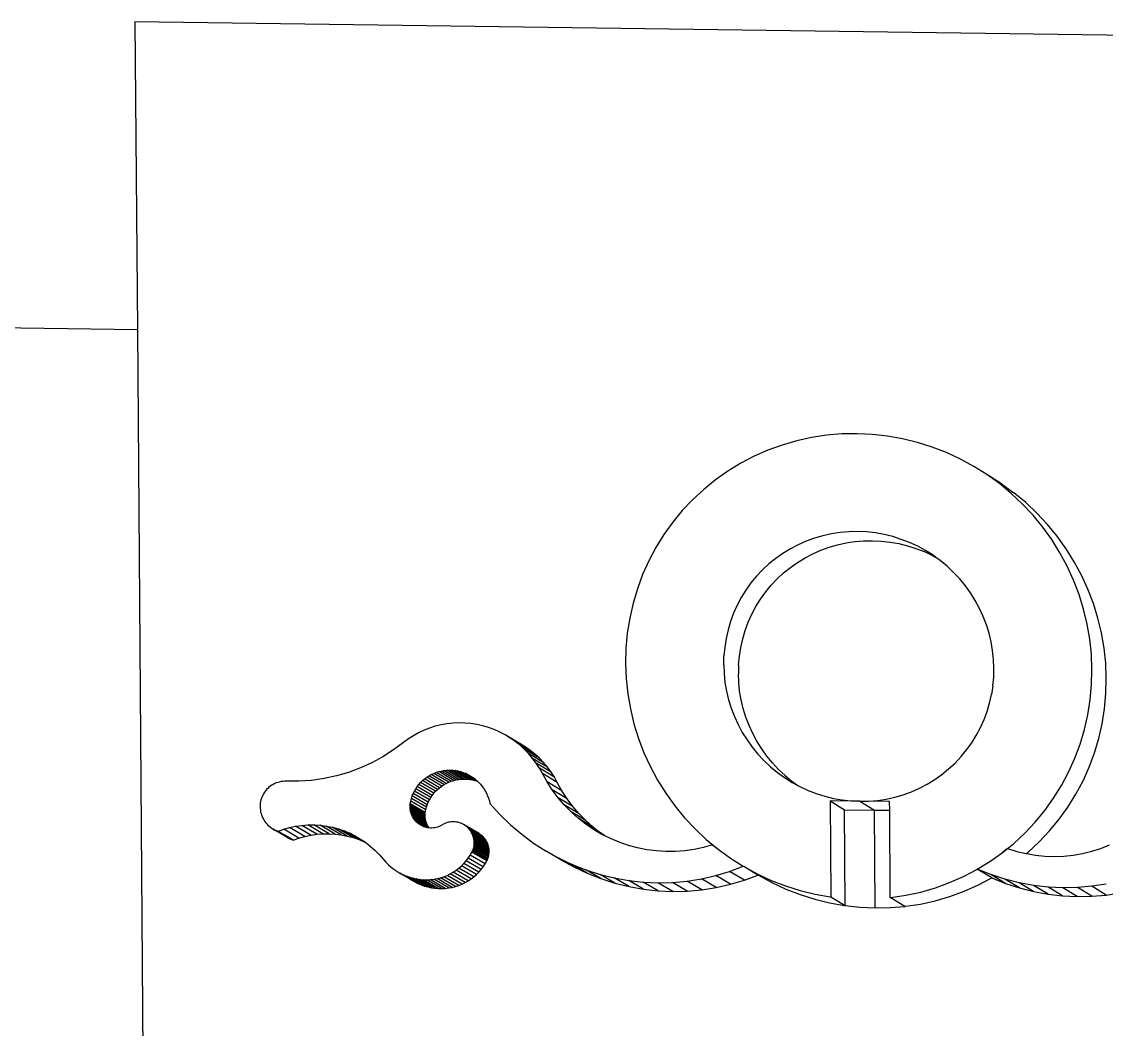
# Model space of a CAD drawing. Extents: x -106 to 80, y -44 to 65.
# Drawn here: x -58.793 to -54.464, y 42.294 to 46.314 of the extents above; entities that cross this region are included whole.
import ezdxf

# ---------------------------------------------------------------- set-up
doc = ezdxf.new("R2010")
doc.units = 0
doc.layers.get('0').update_dxf_attribs({"linetype": 'CONTINUOUS'})

msp = doc.modelspace()

# ---------------------------------------------------------------- linework, layer by layer
for p, q in [((-52.7866, 46.2374), (-58.3409, 46.314)), ((-58.3409, 46.314), (-58.3314, 45.0845)), ((-58.3314, 45.0845), (-59.2112, 45.0962)), ((-58.3314, 45.0845), (-58.2972, 40.6802)), ((-55.6991, 44.6417), (-55.7573, 44.6249)), ((-55.6399, 44.6548), (-55.6991, 44.6417)), ((-55.5798, 44.6639), (-55.6399, 44.6548)), ((-55.5192, 44.669), (-55.5798, 44.6639)), ((-55.4584, 44.6702), (-55.5192, 44.669)), ((-55.3975, 44.6674), (-55.4584, 44.6702)), ((-55.3368, 44.6607), (-55.3975, 44.6674)), ((-55.2766, 44.65), (-55.3368, 44.6607)), ((-55.2172, 44.6354), (-55.2766, 44.65)), ((-55.8142, 44.6042), (-55.8695, 44.5798)), ((-55.7573, 44.6249), (-55.8142, 44.6042)), ((-55.1588, 44.617), (-55.2172, 44.6354)), ((-55.1016, 44.5948), (-55.1588, 44.617)), ((-55.0459, 44.569), (-55.1016, 44.5948)), ((-55.923, 44.5519), (-55.9746, 44.5205)), ((-55.8695, 44.5798), (-55.923, 44.5519)), ((-54.992, 44.5396), (-55.0459, 44.569)), ((-55.9746, 44.5205), (-56.0238, 44.4857)), ((-54.9401, 44.5068), (-54.992, 44.5396)), ((-56.0238, 44.4857), (-56.0707, 44.4478)), ((-54.8903, 44.4708), (-54.9401, 44.5068)), ((-54.8824, 44.4704), (-54.9401, 44.5068)), ((-54.8429, 44.4316), (-54.8903, 44.4708)), ((-54.8824, 44.4704), (-54.8327, 44.4344)), ((-56.0707, 44.4478), (-56.1148, 44.4068)), ((-54.7982, 44.3895), (-54.8429, 44.4316)), ((-54.7854, 44.3953), (-54.8327, 44.4344)), ((-56.1148, 44.4068), (-56.1562, 44.363)), ((-54.7562, 44.3446), (-54.7982, 44.3895)), ((-54.7854, 44.3953), (-54.7407, 44.3532)), ((-56.1562, 44.363), (-56.1945, 44.3165)), ((-54.7173, 44.2971), (-54.7562, 44.3446)), ((-54.6988, 44.3083), (-54.7407, 44.3532)), ((-56.1945, 44.3165), (-56.2296, 44.2675)), ((-54.6814, 44.2473), (-54.7173, 44.2971)), ((-54.6599, 44.2609), (-54.6988, 44.3083)), ((-56.2296, 44.2675), (-56.2614, 44.2163)), ((-55.6287, 44.2532), (-55.6616, 44.2412)), ((-55.595, 44.263), (-55.6287, 44.2532)), ((-55.5606, 44.2705), (-55.595, 44.263)), ((-55.5259, 44.2758), (-55.5606, 44.2705)), ((-55.4908, 44.2788), (-55.5259, 44.2758)), ((-55.4555, 44.2795), (-55.4908, 44.2788)), ((-55.4202, 44.2779), (-55.4555, 44.2795)), ((-55.385, 44.2739), (-55.4202, 44.2779)), ((-55.3502, 44.2678), (-55.385, 44.2739)), ((-55.3158, 44.2593), (-55.3502, 44.2678)), ((-55.2819, 44.2486), (-55.3158, 44.2593)), ((-55.2488, 44.2358), (-55.2819, 44.2486)), ((-54.6241, 44.2111), (-54.6599, 44.2609)), ((-56.2614, 44.2163), (-56.2898, 44.1631)), ((-55.7247, 44.2109), (-55.7545, 44.1927)), ((-55.6937, 44.2271), (-55.7247, 44.2109)), ((-55.6616, 44.2412), (-55.6937, 44.2271)), ((-55.6353, 44.1909), (-55.6033, 44.205)), ((-55.6033, 44.205), (-55.5704, 44.217)), ((-55.5704, 44.217), (-55.5367, 44.2267)), ((-55.5367, 44.2267), (-55.5024, 44.2343)), ((-55.5024, 44.2343), (-55.4677, 44.2396)), ((-55.4677, 44.2396), (-55.4326, 44.2426)), ((-55.4326, 44.2426), (-55.3974, 44.2432)), ((-55.3974, 44.2432), (-55.3621, 44.2416)), ((-55.3621, 44.2416), (-55.327, 44.2377)), ((-55.327, 44.2377), (-55.2922, 44.2315)), ((-55.2922, 44.2315), (-55.2578, 44.2231)), ((-55.2578, 44.2231), (-55.224, 44.2124)), ((-55.2165, 44.2209), (-55.2488, 44.2358)), ((-55.224, 44.2124), (-55.1909, 44.1996)), ((-55.1853, 44.2039), (-55.2165, 44.2209)), ((-54.6489, 44.1952), (-54.6814, 44.2473)), ((-54.5916, 44.1591), (-54.6241, 44.2111)), ((-56.2898, 44.1631), (-56.3145, 44.108)), ((-55.783, 44.1726), (-55.8102, 44.1506)), ((-55.7545, 44.1927), (-55.783, 44.1726)), ((-55.6961, 44.1565), (-55.6663, 44.1747)), ((-55.6663, 44.1747), (-55.6353, 44.1909)), ((-55.1586, 44.1847), (-55.1909, 44.1996)), ((-55.1552, 44.1849), (-55.1853, 44.2039)), ((-55.1586, 44.1847), (-55.1438, 44.1766)), ((-55.1438, 44.1766), (-55.1552, 44.1849)), ((-55.1264, 44.164), (-55.1438, 44.1766)), ((-55.0989, 44.1413), (-55.1264, 44.164)), ((-54.6198, 44.1413), (-54.6489, 44.1952)), ((-55.8358, 44.1268), (-55.8597, 44.1014)), ((-55.8102, 44.1506), (-55.8358, 44.1268)), ((-55.7517, 44.1145), (-55.7246, 44.1364)), ((-55.7246, 44.1364), (-55.6961, 44.1565)), ((-55.073, 44.1169), (-55.0989, 44.1413)), ((-54.5943, 44.0856), (-54.6198, 44.1413)), ((-54.5625, 44.1052), (-54.5916, 44.1591)), ((-56.3145, 44.108), (-56.3356, 44.0514)), ((-55.8597, 44.1014), (-55.8819, 44.0745)), ((-55.8012, 44.0654), (-55.7772, 44.0907)), ((-55.7772, 44.0907), (-55.7517, 44.1145)), ((-55.0487, 44.0909), (-55.073, 44.1169)), ((-55.0261, 44.0634), (-55.0487, 44.0909)), ((-54.5724, 44.0285), (-54.5943, 44.0856)), ((-54.537, 44.0496), (-54.5625, 44.1052)), ((-56.3356, 44.0514), (-56.3528, 43.9934)), ((-55.9022, 44.0461), (-55.9207, 44.0165)), ((-55.8819, 44.0745), (-55.9022, 44.0461)), ((-55.8437, 44.0101), (-55.8233, 44.0385)), ((-55.8233, 44.0385), (-55.8012, 44.0654)), ((-55.0053, 44.0345), (-55.0261, 44.0634)), ((-54.9865, 44.0043), (-55.0053, 44.0345)), ((-54.5152, 43.9925), (-54.537, 44.0496)), ((-56.3528, 43.9934), (-56.3662, 43.9344)), ((-55.9207, 44.0165), (-55.9371, 43.9856)), ((-55.8621, 43.9805), (-55.8437, 44.0101)), ((-54.9696, 43.9731), (-54.9865, 44.0043)), ((-54.5543, 43.9701), (-54.5724, 44.0285)), ((-54.4971, 43.9342), (-54.5152, 43.9925)), ((-55.9514, 43.9537), (-55.9636, 43.921)), ((-55.9371, 43.9856), (-55.9514, 43.9537)), ((-55.8928, 43.9178), (-55.8785, 43.9497)), ((-55.8785, 43.9497), (-55.8621, 43.9805)), ((-54.9548, 43.9408), (-54.9696, 43.9731)), ((-54.5401, 43.9107), (-54.5543, 43.9701)), ((-56.3662, 43.9344), (-56.3757, 43.8745)), ((-55.9636, 43.921), (-55.9736, 43.8874)), ((-55.905, 43.8851), (-55.8928, 43.9178)), ((-54.9422, 43.9077), (-54.9548, 43.9408)), ((-54.9317, 43.8739), (-54.9422, 43.9077)), ((-54.5297, 43.8507), (-54.5401, 43.9107)), ((-54.4829, 43.8749), (-54.4971, 43.9342)), ((-56.3757, 43.8745), (-56.3812, 43.8141)), ((-55.9736, 43.8874), (-55.9814, 43.8532)), ((-55.915, 43.8515), (-55.905, 43.8851)), ((-54.9234, 43.8395), (-54.9317, 43.8739)), ((-54.4725, 43.8149), (-54.4829, 43.8749)), ((-55.9869, 43.8185), (-55.9901, 43.7835)), ((-55.9814, 43.8532), (-55.9869, 43.8185)), ((-55.9282, 43.7827), (-55.9227, 43.8174)), ((-55.9227, 43.8174), (-55.915, 43.8515)), ((-54.9174, 43.8047), (-54.9234, 43.8395)), ((-54.5233, 43.7901), (-54.5297, 43.8507)), ((-54.4661, 43.7544), (-54.4725, 43.8149)), ((-56.3812, 43.8141), (-56.3828, 43.7534)), ((-55.991, 43.7483), (-55.9901, 43.7835)), ((-55.9314, 43.7478), (-55.9282, 43.7827)), ((-54.9137, 43.7696), (-54.9174, 43.8047)), ((-54.5209, 43.7294), (-54.5233, 43.7901)), ((-56.3828, 43.7534), (-56.3803, 43.6926)), ((-55.991, 43.7483), (-55.9895, 43.7131)), ((-55.9314, 43.7478), (-55.9323, 43.7126)), ((-54.9123, 43.7344), (-54.9137, 43.7696)), ((-54.9132, 43.6993), (-54.9123, 43.7344)), ((-54.5225, 43.6687), (-54.5209, 43.7294)), ((-54.4637, 43.6937), (-54.4661, 43.7544)), ((-56.3803, 43.6926), (-56.3739, 43.632)), ((-55.9895, 43.7131), (-55.9858, 43.678)), ((-55.9309, 43.6774), (-55.9323, 43.7126)), ((-54.9164, 43.6643), (-54.9132, 43.6993)), ((-54.4653, 43.6331), (-54.4637, 43.6937)), ((-55.9858, 43.678), (-55.9798, 43.6432)), ((-55.9798, 43.6432), (-55.9715, 43.6088)), ((-55.9272, 43.6424), (-55.9309, 43.6774)), ((-55.9212, 43.6076), (-55.9272, 43.6424)), ((-54.9164, 43.6643), (-54.9219, 43.6296)), ((-54.528, 43.6083), (-54.5225, 43.6687)), ((-56.3739, 43.632), (-56.3635, 43.5719)), ((-55.9715, 43.6088), (-55.961, 43.575)), ((-55.9129, 43.5732), (-55.9212, 43.6076)), ((-54.9296, 43.5954), (-54.9219, 43.6296)), ((-54.5375, 43.5485), (-54.528, 43.6083)), ((-54.4708, 43.5728), (-54.4653, 43.6331)), ((-56.3635, 43.5719), (-56.3492, 43.5125)), ((-55.961, 43.575), (-55.9484, 43.5419)), ((-55.9024, 43.5394), (-55.9129, 43.5732)), ((-54.9518, 43.5291), (-54.9396, 43.5619)), ((-54.9396, 43.5619), (-54.9296, 43.5954)), ((-54.4803, 43.513), (-54.4708, 43.5728)), ((-57.0955, 43.5126), (-57.1191, 43.5085)), ((-57.0717, 43.5152), (-57.0955, 43.5126)), ((-57.0478, 43.5162), (-57.0717, 43.5152)), ((-57.0238, 43.5156), (-57.0478, 43.5162)), ((-56.9999, 43.5135), (-57.0238, 43.5156)), ((-56.9761, 43.5098), (-56.9999, 43.5135)), ((-56.3492, 43.5125), (-56.3311, 43.4541)), ((-55.9484, 43.5419), (-55.9335, 43.5096)), ((-55.8897, 43.5064), (-55.9024, 43.5394)), ((-54.9662, 43.4972), (-54.9518, 43.5291)), ((-54.5509, 43.4895), (-54.5375, 43.5485)), ((-54.4936, 43.4541), (-54.4803, 43.513)), ((-57.2087, 43.4767), (-57.2294, 43.4652)), ((-57.1872, 43.4869), (-57.2087, 43.4767)), ((-57.165, 43.4956), (-57.1872, 43.4869)), ((-57.1423, 43.5028), (-57.165, 43.4956)), ((-57.1191, 43.5085), (-57.1423, 43.5028)), ((-56.9526, 43.5045), (-56.9761, 43.5098)), ((-56.9295, 43.4977), (-56.9526, 43.5045)), ((-56.9068, 43.4894), (-56.9295, 43.4977)), ((-56.8847, 43.4796), (-56.9068, 43.4894)), ((-56.8633, 43.4685), (-56.8847, 43.4796)), ((-55.9335, 43.5096), (-55.9167, 43.4783)), ((-55.9167, 43.4783), (-55.8978, 43.4482)), ((-55.8749, 43.4741), (-55.8897, 43.5064)), ((-55.8581, 43.4429), (-55.8749, 43.4741)), ((-54.9826, 43.4664), (-54.9662, 43.4972)), ((-54.5681, 43.4316), (-54.5509, 43.4895)), ((-57.2684, 43.438), (-57.3086, 43.4081)), ((-57.2494, 43.4523), (-57.2684, 43.438)), ((-57.2294, 43.4652), (-57.2494, 43.4523)), ((-56.8426, 43.4559), (-56.8633, 43.4685)), ((-56.8037, 43.433), (-56.8633, 43.4685)), ((-56.8069, 43.4347), (-56.8426, 43.4559)), ((-56.8296, 43.4468), (-56.8426, 43.4559)), ((-56.8251, 43.4442), (-56.8296, 43.4468)), ((-56.8269, 43.445), (-56.8296, 43.4468)), ((-56.8251, 43.4442), (-56.8269, 43.445)), ((-56.8228, 43.4421), (-56.8269, 43.445)), ((-56.8069, 43.4347), (-56.8251, 43.4442)), ((-56.8039, 43.4269), (-56.8228, 43.4421)), ((-56.7633, 43.4066), (-56.8228, 43.4421)), ((-56.8037, 43.433), (-56.8069, 43.4347)), ((-56.7831, 43.4205), (-56.8069, 43.4347)), ((-56.786, 43.4106), (-56.8039, 43.4269)), ((-56.7444, 43.3915), (-56.8039, 43.4269)), ((-56.7831, 43.4205), (-56.8037, 43.433)), ((-56.3311, 43.4541), (-56.3092, 43.397)), ((-55.8978, 43.4482), (-55.877, 43.4193)), ((-55.8392, 43.4128), (-55.8581, 43.4429)), ((-55.0213, 43.4084), (-55.001, 43.4367)), ((-55.001, 43.4367), (-54.9826, 43.4664)), ((-54.5891, 43.375), (-54.5681, 43.4316)), ((-54.5109, 43.3962), (-54.4936, 43.4541)), ((-57.3086, 43.4081), (-57.3509, 43.3811)), ((-56.7692, 43.3932), (-56.786, 43.4106)), ((-56.7265, 43.3753), (-56.786, 43.4106)), ((-56.7633, 43.4066), (-56.7831, 43.4205)), ((-56.7536, 43.3747), (-56.7692, 43.3932)), ((-56.7098, 43.3578), (-56.7692, 43.3932)), ((-56.7444, 43.3915), (-56.7633, 43.4066)), ((-56.7265, 43.3753), (-56.7444, 43.3915)), ((-56.3092, 43.397), (-56.2836, 43.3413)), ((-55.877, 43.4193), (-55.8544, 43.3918)), ((-55.8544, 43.3918), (-55.8301, 43.3658)), ((-55.8185, 43.3839), (-55.8392, 43.4128)), ((-55.7959, 43.3565), (-55.8185, 43.3839)), ((-55.0435, 43.3815), (-55.0213, 43.4084)), ((-54.5319, 43.3397), (-54.5109, 43.3962)), ((-57.3951, 43.3571), (-57.4409, 43.3363)), ((-57.3509, 43.3811), (-57.3951, 43.3571)), ((-56.7392, 43.3553), (-56.7536, 43.3747)), ((-56.6942, 43.3394), (-56.7536, 43.3747)), ((-56.7261, 43.335), (-56.7392, 43.3553)), ((-56.6798, 43.32), (-56.7392, 43.3553)), ((-56.7098, 43.3578), (-56.7265, 43.3753)), ((-56.6942, 43.3394), (-56.7098, 43.3578)), ((-56.6798, 43.32), (-56.6942, 43.3394)), ((-56.2836, 43.3413), (-56.2545, 43.2873)), ((-55.8301, 43.3658), (-55.8042, 43.3414)), ((-55.8042, 43.3414), (-55.7767, 43.3187)), ((-55.7959, 43.3565), (-55.7716, 43.3305)), ((-55.093, 43.3323), (-55.0674, 43.3561)), ((-55.0674, 43.3561), (-55.0435, 43.3815)), ((-54.6139, 43.32), (-54.5891, 43.375)), ((-54.5566, 43.2847), (-54.5319, 43.3397)), ((-57.5366, 43.3047), (-57.5859, 43.294)), ((-57.4881, 43.3188), (-57.5366, 43.3047)), ((-57.4409, 43.3363), (-57.4881, 43.3188)), ((-57.1849, 43.2929), (-57.1764, 43.2992)), ((-57.1764, 43.2992), (-57.1675, 43.305)), ((-57.1166, 43.2639), (-57.1764, 43.2992)), ((-57.1675, 43.305), (-57.1582, 43.3101)), ((-57.1076, 43.2697), (-57.1675, 43.305)), ((-57.1582, 43.3101), (-57.1485, 43.3146)), ((-57.0983, 43.2748), (-57.1582, 43.3101)), ((-57.1485, 43.3146), (-57.1386, 43.3185)), ((-57.0887, 43.2793), (-57.1485, 43.3146)), ((-57.1386, 43.3185), (-57.1284, 43.3217)), ((-57.0788, 43.2832), (-57.1386, 43.3185)), ((-57.1284, 43.3217), (-57.118, 43.3242)), ((-57.0686, 43.2864), (-57.1284, 43.3217)), ((-57.118, 43.3242), (-57.1074, 43.326)), ((-57.0582, 43.2889), (-57.118, 43.3242)), ((-57.1074, 43.326), (-57.0968, 43.3271)), ((-57.0477, 43.2907), (-57.1074, 43.326)), ((-57.0968, 43.3271), (-57.086, 43.3275)), ((-57.037, 43.2918), (-57.0968, 43.3271)), ((-57.086, 43.3275), (-57.0753, 43.3271)), ((-57.0263, 43.2922), (-57.086, 43.3275)), ((-57.0753, 43.3271), (-57.0646, 43.3261)), ((-57.0155, 43.2918), (-57.0753, 43.3271)), ((-57.0646, 43.3261), (-57.0539, 43.3243)), ((-57.0048, 43.2908), (-57.0646, 43.3261)), ((-57.0539, 43.3243), (-57.0434, 43.3219)), ((-56.9942, 43.289), (-57.0539, 43.3243)), ((-57.0434, 43.3219), (-57.0331, 43.3188)), ((-56.9837, 43.2866), (-57.0434, 43.3219)), ((-57.0331, 43.3188), (-57.023, 43.315)), ((-56.9748, 43.2843), (-57.0331, 43.3188)), ((-57.023, 43.315), (-57.0131, 43.3105)), ((-56.9832, 43.2914), (-57.023, 43.315)), ((-57.0131, 43.3105), (-57.0036, 43.3054)), ((-56.9922, 43.2981), (-57.0131, 43.3105)), ((-57.0036, 43.3054), (-56.9944, 43.2997)), ((-56.9944, 43.2997), (-56.9922, 43.2981)), ((-56.9922, 43.2981), (-56.9856, 43.2934)), ((-56.7144, 43.3139), (-56.7261, 43.335)), ((-56.6667, 43.2997), (-56.7261, 43.335)), ((-56.6958, 43.2805), (-56.7144, 43.3139)), ((-56.655, 43.2786), (-56.7144, 43.3139)), ((-56.6667, 43.2997), (-56.6798, 43.32)), ((-56.655, 43.2786), (-56.6667, 43.2997)), ((-55.7767, 43.3187), (-55.7479, 43.2978)), ((-55.7716, 43.3305), (-55.7457, 43.3061)), ((-55.7479, 43.2978), (-55.7178, 43.2789)), ((-55.7457, 43.3061), (-55.7183, 43.2834)), ((-55.1486, 43.2902), (-55.1201, 43.3104)), ((-55.1201, 43.3104), (-55.093, 43.3323)), ((-54.6422, 43.2668), (-54.6139, 43.32)), ((-57.811, 43.2548), (-57.8157, 43.25)), ((-57.806, 43.2593), (-57.811, 43.2548)), ((-57.8007, 43.2635), (-57.806, 43.2593)), ((-57.7952, 43.2673), (-57.8007, 43.2635)), ((-57.7893, 43.2707), (-57.7952, 43.2673)), ((-57.7833, 43.2737), (-57.7893, 43.2707)), ((-57.7771, 43.2764), (-57.7833, 43.2737)), ((-57.7707, 43.2786), (-57.7771, 43.2764)), ((-57.7642, 43.2803), (-57.7707, 43.2786)), ((-57.7575, 43.2817), (-57.7642, 43.2803)), ((-57.7508, 43.2826), (-57.7575, 43.2817)), ((-57.744, 43.283), (-57.7508, 43.2826)), ((-57.7372, 43.283), (-57.744, 43.283)), ((-57.6865, 43.2831), (-57.7372, 43.283)), ((-57.636, 43.2868), (-57.6865, 43.2831)), ((-57.5859, 43.294), (-57.636, 43.2868)), ((-57.2254, 43.2441), (-57.2201, 43.2533)), ((-57.2201, 43.2533), (-57.2141, 43.2622)), ((-57.1602, 43.2181), (-57.2201, 43.2533)), ((-57.2141, 43.2622), (-57.2076, 43.2706)), ((-57.1543, 43.2269), (-57.2141, 43.2622)), ((-57.2076, 43.2706), (-57.2006, 43.2785)), ((-57.1478, 43.2353), (-57.2076, 43.2706)), ((-57.2006, 43.2785), (-57.193, 43.2859)), ((-57.1407, 43.2432), (-57.2006, 43.2785)), ((-57.193, 43.2859), (-57.1849, 43.2929)), ((-57.1331, 43.2507), (-57.193, 43.2859)), ((-57.1251, 43.2576), (-57.1849, 43.2929)), ((-57.1331, 43.2507), (-57.1251, 43.2576)), ((-57.1251, 43.2576), (-57.1166, 43.2639)), ((-57.1166, 43.2639), (-57.1076, 43.2697)), ((-57.1076, 43.2697), (-57.0983, 43.2748)), ((-57.0983, 43.2748), (-57.0887, 43.2793)), ((-57.0887, 43.2793), (-57.0788, 43.2832)), ((-57.0788, 43.2832), (-57.0686, 43.2864)), ((-57.0686, 43.2864), (-57.0582, 43.2889)), ((-57.0582, 43.2889), (-57.0477, 43.2907)), ((-57.0477, 43.2907), (-57.037, 43.2918)), ((-57.037, 43.2918), (-57.0263, 43.2922)), ((-57.0263, 43.2922), (-57.0155, 43.2918)), ((-57.0155, 43.2918), (-57.0048, 43.2908)), ((-57.0048, 43.2908), (-56.9942, 43.289)), ((-56.9942, 43.289), (-56.9837, 43.2866)), ((-56.9856, 43.2934), (-56.9832, 43.2914)), ((-56.9837, 43.2866), (-56.9742, 43.2837)), ((-56.9832, 43.2914), (-56.9772, 43.2865)), ((-56.9772, 43.2865), (-56.9748, 43.2843)), ((-56.9748, 43.2843), (-56.9742, 43.2837)), ((-56.9742, 43.2837), (-56.9693, 43.2791)), ((-56.9693, 43.2791), (-56.9618, 43.2712)), ((-56.9618, 43.2712), (-56.955, 43.2628)), ((-56.955, 43.2628), (-56.9486, 43.2541)), ((-56.9486, 43.2541), (-56.9429, 43.2449)), ((-56.675, 43.2485), (-56.6958, 43.2805)), ((-56.6364, 43.2453), (-56.6958, 43.2805)), ((-56.6364, 43.2453), (-56.655, 43.2786)), ((-56.2545, 43.2873), (-56.2219, 43.2353)), ((-55.7183, 43.2834), (-55.6944, 43.2662)), ((-55.7178, 43.2789), (-55.6944, 43.2662)), ((-55.6944, 43.2662), (-55.6865, 43.2619)), ((-55.6865, 43.2619), (-55.6543, 43.2469)), ((-55.2415, 43.2417), (-55.2095, 43.2558)), ((-55.2095, 43.2558), (-55.1785, 43.272)), ((-55.1785, 43.272), (-55.1486, 43.2902)), ((-54.6739, 43.2156), (-54.6422, 43.2668)), ((-54.5849, 43.2316), (-54.5566, 43.2847)), ((-57.838, 43.2089), (-57.8395, 43.2024)), ((-57.836, 43.2154), (-57.838, 43.2089)), ((-57.8336, 43.2217), (-57.836, 43.2154)), ((-57.8308, 43.2278), (-57.8336, 43.2217)), ((-57.8276, 43.2337), (-57.8308, 43.2278)), ((-57.824, 43.2394), (-57.8276, 43.2337)), ((-57.82, 43.2448), (-57.824, 43.2394)), ((-57.8157, 43.25), (-57.82, 43.2448)), ((-57.2401, 43.2043), (-57.2374, 43.2146)), ((-57.2374, 43.2146), (-57.2341, 43.2247)), ((-57.1775, 43.1794), (-57.2374, 43.2146)), ((-57.2341, 43.2247), (-57.23, 43.2346)), ((-57.1742, 43.1895), (-57.2341, 43.2247)), ((-57.23, 43.2346), (-57.2254, 43.2441)), ((-57.1701, 43.1994), (-57.23, 43.2346)), ((-57.1655, 43.2089), (-57.2254, 43.2441)), ((-57.1701, 43.1994), (-57.1655, 43.2089)), ((-57.1655, 43.2089), (-57.1602, 43.2181)), ((-57.1602, 43.2181), (-57.1543, 43.2269)), ((-57.1543, 43.2269), (-57.1478, 43.2353)), ((-57.1478, 43.2353), (-57.1407, 43.2432)), ((-57.1407, 43.2432), (-57.1331, 43.2507)), ((-56.9429, 43.2449), (-56.9378, 43.2354)), ((-56.9378, 43.2354), (-56.9333, 43.2255)), ((-56.9333, 43.2255), (-56.9295, 43.2154)), ((-56.9295, 43.2154), (-56.9264, 43.2051)), ((-56.6521, 43.2178), (-56.675, 43.2485)), ((-56.6157, 43.2132), (-56.675, 43.2485)), ((-56.6272, 43.1888), (-56.6521, 43.2178)), ((-56.5928, 43.1826), (-56.6521, 43.2178)), ((-56.6157, 43.2132), (-56.6364, 43.2453)), ((-56.5928, 43.1826), (-56.6157, 43.2132)), ((-56.2219, 43.2353), (-56.186, 43.1854)), ((-55.6543, 43.2469), (-55.6211, 43.2341)), ((-55.6211, 43.2341), (-55.5873, 43.2235)), ((-55.5873, 43.2235), (-55.5528, 43.215)), ((-55.5528, 43.215), (-55.518, 43.2089)), ((-55.518, 43.2089), (-55.4828, 43.205)), ((-55.3772, 43.2071), (-55.3424, 43.2124)), ((-55.3424, 43.2124), (-55.3081, 43.2199)), ((-55.3081, 43.2199), (-55.2744, 43.2297)), ((-55.2744, 43.2297), (-55.2415, 43.2417)), ((-54.7091, 43.1667), (-54.6739, 43.2156)), ((-54.6166, 43.1804), (-54.5849, 43.2316)), ((-57.8412, 43.189), (-57.8414, 43.1822)), ((-57.8414, 43.1822), (-57.8412, 43.1754)), ((-57.8406, 43.1957), (-57.8412, 43.189)), ((-57.8412, 43.1754), (-57.8405, 43.1686)), ((-57.8395, 43.2024), (-57.8406, 43.1957)), ((-57.8405, 43.1686), (-57.8394, 43.1619)), ((-57.243, 43.183), (-57.2427, 43.1884)), ((-57.2429, 43.1775), (-57.243, 43.183)), ((-57.1831, 43.1478), (-57.243, 43.183)), ((-57.2425, 43.1721), (-57.2429, 43.1775)), ((-57.183, 43.1424), (-57.2429, 43.1775)), ((-57.2427, 43.1884), (-57.2421, 43.1938)), ((-57.1828, 43.1532), (-57.2427, 43.1884)), ((-57.2417, 43.1667), (-57.2425, 43.1721)), ((-57.1826, 43.1369), (-57.2425, 43.1721)), ((-57.2421, 43.1938), (-57.2401, 43.2043)), ((-57.1821, 43.1586), (-57.2421, 43.1938)), ((-57.2405, 43.1613), (-57.2417, 43.1667)), ((-57.1818, 43.1315), (-57.2417, 43.1667)), ((-57.1802, 43.1691), (-57.2401, 43.2043)), ((-57.1821, 43.1586), (-57.1802, 43.1691)), ((-57.1802, 43.1691), (-57.1775, 43.1794)), ((-57.1775, 43.1794), (-57.1742, 43.1895)), ((-57.1742, 43.1895), (-57.1701, 43.1994)), ((-56.9264, 43.2051), (-56.9239, 43.1947)), ((-56.9239, 43.1947), (-56.8843, 43.151)), ((-56.6004, 43.1614), (-56.6272, 43.1888)), ((-56.5679, 43.1536), (-56.6272, 43.1888)), ((-56.5679, 43.1536), (-56.5928, 43.1826)), ((-56.186, 43.1854), (-56.147, 43.138)), ((-55.5665, 43.2049), (-55.5637, 42.822)), ((-55.4476, 43.2034), (-55.5665, 43.2049)), ((-55.5665, 43.2049), (-55.5083, 43.1697)), ((-55.5055, 42.7872), (-55.5083, 43.1697)), ((-55.5083, 43.1697), (-55.3894, 43.1682)), ((-55.4828, 43.205), (-55.4476, 43.2034)), ((-55.4476, 43.2034), (-55.4123, 43.2041)), ((-55.3286, 43.2019), (-55.4476, 43.2034)), ((-55.4476, 43.2034), (-55.3894, 43.1682)), ((-55.4123, 43.2041), (-55.3772, 43.2071)), ((-55.3894, 43.1682), (-55.3283, 43.1674)), ((-55.3866, 42.778), (-55.3894, 43.1682)), ((-55.3283, 43.1674), (-55.3286, 43.2019)), ((-55.3258, 42.819), (-55.3283, 43.1674)), ((-54.7473, 43.1202), (-54.7091, 43.1667)), ((-54.6517, 43.1316), (-54.6166, 43.1804)), ((-57.8394, 43.1619), (-57.8378, 43.1553)), ((-57.8378, 43.1553), (-57.8357, 43.1488)), ((-57.8357, 43.1488), (-57.8333, 43.1424)), ((-57.8333, 43.1424), (-57.8304, 43.1362)), ((-57.8304, 43.1362), (-57.8272, 43.1302)), ((-57.8272, 43.1302), (-57.8235, 43.1244)), ((-57.8235, 43.1244), (-57.8195, 43.1188)), ((-57.239, 43.156), (-57.2405, 43.1613)), ((-57.1806, 43.1261), (-57.2405, 43.1613)), ((-57.2372, 43.1508), (-57.239, 43.156)), ((-57.1791, 43.1209), (-57.239, 43.156)), ((-57.235, 43.1458), (-57.2372, 43.1508)), ((-57.1773, 43.1157), (-57.2372, 43.1508)), ((-57.2325, 43.1409), (-57.235, 43.1458)), ((-57.1751, 43.1107), (-57.235, 43.1458)), ((-57.2297, 43.1361), (-57.2325, 43.1409)), ((-57.1726, 43.1058), (-57.2325, 43.1409)), ((-57.2266, 43.1316), (-57.2297, 43.1361)), ((-57.1698, 43.101), (-57.2297, 43.1361)), ((-57.2232, 43.1273), (-57.2266, 43.1316)), ((-57.1681, 43.0973), (-57.2266, 43.1316)), ((-57.2195, 43.1231), (-57.2232, 43.1273)), ((-57.1736, 43.0981), (-57.2232, 43.1273)), ((-57.2156, 43.1193), (-57.2195, 43.1231)), ((-57.1789, 43.0993), (-57.2195, 43.1231)), ((-57.1831, 43.1478), (-57.1828, 43.1532)), ((-57.183, 43.1424), (-57.1831, 43.1478)), ((-57.1826, 43.1369), (-57.183, 43.1424)), ((-57.1828, 43.1532), (-57.1821, 43.1586)), ((-57.1818, 43.1315), (-57.1826, 43.1369)), ((-57.1806, 43.1261), (-57.1818, 43.1315)), ((-57.1791, 43.1209), (-57.1806, 43.1261)), ((-56.8843, 43.151), (-56.8419, 43.11)), ((-56.5719, 43.1359), (-56.6004, 43.1614)), ((-56.5411, 43.1263), (-56.6004, 43.1614)), ((-56.5417, 43.1123), (-56.5719, 43.1359)), ((-56.5126, 43.1008), (-56.5719, 43.1359)), ((-56.5411, 43.1263), (-56.5679, 43.1536)), ((-56.5411, 43.1263), (-56.5126, 43.1008)), ((-56.147, 43.138), (-56.105, 43.0931)), ((-54.6899, 43.0851), (-54.6517, 43.1316)), ((-57.8195, 43.1188), (-57.8151, 43.1135)), ((-57.8151, 43.1135), (-57.8104, 43.1085)), ((-57.8104, 43.1085), (-57.8054, 43.1039)), ((-57.8054, 43.1039), (-57.8001, 43.0995)), ((-57.8001, 43.0995), (-57.7945, 43.0955)), ((-57.7945, 43.0955), (-57.7887, 43.0919)), ((-57.7282, 43.0568), (-57.7887, 43.0919)), ((-57.7887, 43.0919), (-57.7826, 43.0887)), ((-57.7826, 43.0887), (-57.7764, 43.0858)), ((-57.7344, 43.0607), (-57.7826, 43.0887)), ((-57.7764, 43.0858), (-57.7706, 43.0837)), ((-57.74, 43.0647), (-57.7764, 43.0858)), ((-57.7449, 43.0688), (-57.7706, 43.0837)), ((-57.7706, 43.0837), (-57.77, 43.0834)), ((-57.77, 43.0834), (-57.7471, 43.0917)), ((-57.7453, 43.0691), (-57.77, 43.0834)), ((-57.7471, 43.0917), (-57.7236, 43.0984)), ((-57.6866, 43.0566), (-57.7471, 43.0917)), ((-57.7236, 43.0984), (-57.6997, 43.1035)), ((-57.6632, 43.0633), (-57.7236, 43.0984)), ((-57.6997, 43.1035), (-57.6755, 43.107)), ((-57.6394, 43.0685), (-57.6997, 43.1035)), ((-57.6755, 43.107), (-57.6511, 43.1089)), ((-57.6152, 43.0719), (-57.6755, 43.107)), ((-57.6511, 43.1089), (-57.6266, 43.109)), ((-57.5908, 43.0738), (-57.6511, 43.1089)), ((-57.6266, 43.109), (-57.6021, 43.1076)), ((-57.5663, 43.074), (-57.6266, 43.109)), ((-57.6021, 43.1076), (-57.5777, 43.1045)), ((-57.5418, 43.0725), (-57.6021, 43.1076)), ((-57.5777, 43.1045), (-57.5536, 43.0997)), ((-57.5175, 43.0694), (-57.5777, 43.1045)), ((-57.5536, 43.0997), (-57.5298, 43.0934)), ((-57.4933, 43.0646), (-57.5536, 43.0997)), ((-57.5298, 43.0934), (-57.5064, 43.0854)), ((-57.4696, 43.0583), (-57.5298, 43.0934)), ((-57.5064, 43.0854), (-57.4836, 43.0759)), ((-57.4462, 43.0504), (-57.5064, 43.0854)), ((-57.2114, 43.1157), (-57.2156, 43.1193)), ((-57.1843, 43.1009), (-57.2156, 43.1193)), ((-57.207, 43.1123), (-57.2114, 43.1157)), ((-57.1895, 43.1028), (-57.2114, 43.1157)), ((-57.2024, 43.1093), (-57.207, 43.1123)), ((-57.1948, 43.1051), (-57.207, 43.1123)), ((-57.1976, 43.1065), (-57.2024, 43.1093)), ((-57.1948, 43.1051), (-57.1976, 43.1065)), ((-57.1927, 43.1041), (-57.1948, 43.1051)), ((-57.1895, 43.1028), (-57.1927, 43.1041)), ((-57.1876, 43.102), (-57.1895, 43.1028)), ((-57.1843, 43.1009), (-57.1876, 43.102)), ((-57.1824, 43.1003), (-57.1843, 43.1009)), ((-57.1789, 43.0993), (-57.1824, 43.1003)), ((-57.1773, 43.1157), (-57.1791, 43.1209)), ((-57.1771, 43.0988), (-57.1789, 43.0993)), ((-57.1751, 43.1107), (-57.1773, 43.1157)), ((-57.1736, 43.0981), (-57.1771, 43.0988)), ((-57.1726, 43.1058), (-57.1751, 43.1107)), ((-57.1717, 43.0978), (-57.1736, 43.0981)), ((-57.1698, 43.101), (-57.1726, 43.1058)), ((-57.1681, 43.0973), (-57.1717, 43.0978)), ((-57.1672, 43.0972), (-57.1698, 43.101)), ((-57.1672, 43.0972), (-57.1681, 43.0973)), ((-57.1662, 43.0971), (-57.1672, 43.0972)), ((-57.1608, 43.0967), (-57.1662, 43.0971)), ((-57.1553, 43.0967), (-57.1608, 43.0967)), ((-57.1498, 43.0971), (-57.1553, 43.0967)), ((-57.1444, 43.0978), (-57.1498, 43.0971)), ((-57.1391, 43.0988), (-57.1444, 43.0978)), ((-57.1338, 43.1003), (-57.1391, 43.0988)), ((-57.1287, 43.102), (-57.1338, 43.1003)), ((-57.1237, 43.1041), (-57.1287, 43.102)), ((-57.1188, 43.1065), (-57.1237, 43.1041)), ((-57.1095, 43.112), (-57.1188, 43.1065)), ((-57.1047, 43.1144), (-57.1095, 43.112)), ((-57.0998, 43.1165), (-57.1047, 43.1144)), ((-57.0947, 43.1182), (-57.0998, 43.1165)), ((-57.0895, 43.1196), (-57.0947, 43.1182)), ((-57.0842, 43.1207), (-57.0895, 43.1196)), ((-57.0789, 43.1214), (-57.0842, 43.1207)), ((-57.0735, 43.1217), (-57.0789, 43.1214)), ((-57.0681, 43.1217), (-57.0735, 43.1217)), ((-57.0627, 43.1214), (-57.0681, 43.1217)), ((-57.0573, 43.1207), (-57.0627, 43.1214)), ((-57.052, 43.1196), (-57.0573, 43.1207)), ((-57.0467, 43.1182), (-57.052, 43.1196)), ((-57.0416, 43.1165), (-57.0467, 43.1182)), ((-57.0365, 43.1144), (-57.0416, 43.1165)), ((-57.0316, 43.112), (-57.0365, 43.1144)), ((-57.0269, 43.1093), (-57.0316, 43.112)), ((-56.9672, 43.0742), (-57.0269, 43.1093)), ((-57.0257, 43.1086), (-57.0269, 43.1093)), ((-56.9719, 43.0769), (-57.0257, 43.1086)), ((-57.0224, 43.1063), (-57.0257, 43.1086)), ((-57.0209, 43.1052), (-57.0224, 43.1063)), ((-56.9744, 43.0781), (-57.0224, 43.1063)), ((-56.9768, 43.0793), (-57.0209, 43.1052)), ((-57.018, 43.103), (-57.0209, 43.1052)), ((-57.0165, 43.1018), (-57.018, 43.103)), ((-56.9796, 43.0804), (-57.018, 43.103)), ((-56.9819, 43.0814), (-57.0165, 43.1018)), ((-57.0139, 43.0995), (-57.0165, 43.1018)), ((-57.0124, 43.0981), (-57.0139, 43.0995)), ((-56.9847, 43.0824), (-57.0139, 43.0995)), ((-56.987, 43.0831), (-57.0124, 43.0981)), ((-57.01, 43.0957), (-57.0124, 43.0981)), ((-57.0086, 43.0941), (-57.01, 43.0957)), ((-56.99, 43.0839), (-57.01, 43.0957)), ((-56.9923, 43.0845), (-57.0086, 43.0941)), ((-57.0063, 43.0916), (-57.0086, 43.0941)), ((-57.005, 43.09), (-57.0063, 43.0916)), ((-56.9953, 43.0851), (-57.0063, 43.0916)), ((-56.9976, 43.0856), (-57.005, 43.09)), ((-57.003, 43.0873), (-57.005, 43.09)), ((-57.0022, 43.0862), (-57.003, 43.0873)), ((-57.0007, 43.086), (-57.003, 43.0873)), ((-56.9999, 43.0828), (-57.0022, 43.0862)), ((-57.0007, 43.086), (-57.0022, 43.0862)), ((-56.9976, 43.0856), (-57.0007, 43.086)), ((-56.9433, 43.0522), (-57.0007, 43.086)), ((-56.9971, 43.0781), (-56.9999, 43.0828)), ((-56.9402, 43.0478), (-56.9999, 43.0828)), ((-56.9953, 43.0851), (-56.9976, 43.0856)), ((-56.9923, 43.0845), (-56.9953, 43.0851)), ((-56.9467, 43.0565), (-56.9953, 43.0851)), ((-56.99, 43.0839), (-56.9923, 43.0845)), ((-56.987, 43.0831), (-56.99, 43.0839)), ((-56.9503, 43.0606), (-56.99, 43.0839)), ((-56.9847, 43.0824), (-56.987, 43.0831)), ((-56.9819, 43.0814), (-56.9847, 43.0824)), ((-56.9542, 43.0644), (-56.9847, 43.0824)), ((-56.9796, 43.0804), (-56.9819, 43.0814)), ((-56.9768, 43.0793), (-56.9796, 43.0804)), ((-56.9583, 43.068), (-56.9796, 43.0804)), ((-56.9744, 43.0781), (-56.9768, 43.0793)), ((-56.8419, 43.11), (-56.7969, 43.0719)), ((-56.51, 43.0908), (-56.5417, 43.1123)), ((-56.4825, 43.0772), (-56.5417, 43.1123)), ((-56.5126, 43.1008), (-56.4825, 43.0772)), ((-56.477, 43.0715), (-56.51, 43.0908)), ((-56.105, 43.0931), (-56.0603, 43.051)), ((-54.7886, 43.0764), (-54.7473, 43.1202)), ((-54.7312, 43.0414), (-54.6899, 43.0851)), ((-57.7453, 43.0691), (-57.7449, 43.0688)), ((-57.7095, 43.0484), (-57.7453, 43.0691)), ((-57.7449, 43.0688), (-57.74, 43.0647)), ((-57.7159, 43.0508), (-57.74, 43.0647)), ((-57.7344, 43.0607), (-57.734, 43.0604)), ((-57.734, 43.0604), (-57.7282, 43.0568)), ((-57.7222, 43.0536), (-57.734, 43.0604)), ((-57.7282, 43.0568), (-57.7222, 43.0536)), ((-57.7222, 43.0536), (-57.7159, 43.0508)), ((-57.7159, 43.0508), (-57.7095, 43.0484)), ((-57.7095, 43.0484), (-57.6866, 43.0566)), ((-57.6866, 43.0566), (-57.6632, 43.0633)), ((-57.6632, 43.0633), (-57.6394, 43.0685)), ((-57.6394, 43.0685), (-57.6152, 43.0719)), ((-57.6152, 43.0719), (-57.5908, 43.0738)), ((-57.5908, 43.0738), (-57.5663, 43.074)), ((-57.5663, 43.074), (-57.5418, 43.0725)), ((-57.5418, 43.0725), (-57.5175, 43.0694)), ((-57.5175, 43.0694), (-57.4933, 43.0646)), ((-57.4933, 43.0646), (-57.4696, 43.0583)), ((-57.4836, 43.0759), (-57.4615, 43.065)), ((-57.4234, 43.0409), (-57.4836, 43.0759)), ((-57.4696, 43.0583), (-57.4462, 43.0504)), ((-57.4615, 43.065), (-57.4401, 43.0525)), ((-57.4462, 43.0504), (-57.4234, 43.0409)), ((-57.4401, 43.0525), (-57.4212, 43.0398)), ((-57.4234, 43.0409), (-57.4212, 43.0398)), ((-57.4212, 43.0398), (-57.4196, 43.0387)), ((-57.4196, 43.0387), (-57.4001, 43.0235)), ((-56.9946, 43.0733), (-56.9971, 43.0781)), ((-56.9374, 43.0431), (-56.9971, 43.0781)), ((-56.9925, 43.0683), (-56.9946, 43.0733)), ((-56.935, 43.0383), (-56.9946, 43.0733)), ((-56.9906, 43.0632), (-56.9925, 43.0683)), ((-56.9328, 43.0333), (-56.9925, 43.0683)), ((-56.9892, 43.058), (-56.9906, 43.0632)), ((-56.931, 43.0282), (-56.9906, 43.0632)), ((-56.988, 43.0527), (-56.9892, 43.058)), ((-56.9295, 43.023), (-56.9892, 43.058)), ((-56.9872, 43.0474), (-56.988, 43.0527)), ((-56.9284, 43.0177), (-56.988, 43.0527)), ((-56.9868, 43.042), (-56.9872, 43.0474)), ((-56.9276, 43.0123), (-56.9872, 43.0474)), ((-56.987, 43.0312), (-56.9867, 43.0366)), ((-56.9867, 43.0366), (-56.9868, 43.042)), ((-56.9271, 43.0069), (-56.9868, 43.042)), ((-56.927, 43.0016), (-56.9867, 43.0366)), ((-56.9719, 43.0769), (-56.9744, 43.0781)), ((-56.9627, 43.0712), (-56.9744, 43.0781)), ((-56.9672, 43.0742), (-56.9719, 43.0769)), ((-56.9627, 43.0712), (-56.9672, 43.0742)), ((-56.9583, 43.068), (-56.9627, 43.0712)), ((-56.9542, 43.0644), (-56.9583, 43.068)), ((-56.9503, 43.0606), (-56.9542, 43.0644)), ((-56.9467, 43.0565), (-56.9503, 43.0606)), ((-56.9433, 43.0522), (-56.9467, 43.0565)), ((-56.9402, 43.0478), (-56.9433, 43.0522)), ((-56.9374, 43.0431), (-56.9402, 43.0478)), ((-56.935, 43.0383), (-56.9374, 43.0431)), ((-56.9328, 43.0333), (-56.935, 43.0383)), ((-56.7969, 43.0719), (-56.7496, 43.0368)), ((-56.7496, 43.0368), (-56.7, 43.0049)), ((-56.4657, 43.0659), (-56.4825, 43.0772)), ((-56.4657, 43.0659), (-56.477, 43.0715)), ((-56.4428, 43.0544), (-56.4657, 43.0659)), ((-56.4075, 43.0397), (-56.4428, 43.0544)), ((-56.3714, 43.0273), (-56.4075, 43.0397)), ((-56.0603, 43.051), (-56.0325, 43.028)), ((-54.8328, 43.0354), (-54.7886, 43.0764)), ((-54.7753, 43.0004), (-54.7312, 43.0414)), ((-57.4001, 43.0235), (-57.3816, 43.0071)), ((-57.3816, 43.0071), (-57.3642, 42.9895)), ((-57.0027, 42.9885), (-56.9959, 43.0005)), ((-56.9959, 43.0005), (-56.9935, 43.0053)), ((-56.9362, 42.9655), (-56.9959, 43.0005)), ((-56.9935, 43.0053), (-56.9915, 43.0103)), ((-56.9339, 42.9703), (-56.9935, 43.0053)), ((-56.9915, 43.0103), (-56.9899, 43.0154)), ((-56.9319, 42.9753), (-56.9915, 43.0103)), ((-56.9899, 43.0154), (-56.9886, 43.0206)), ((-56.9302, 42.9804), (-56.9899, 43.0154)), ((-56.9886, 43.0206), (-56.9876, 43.0259)), ((-56.9289, 42.9856), (-56.9886, 43.0206)), ((-56.9876, 43.0259), (-56.987, 43.0312)), ((-56.9279, 42.9909), (-56.9876, 43.0259)), ((-56.9273, 42.9962), (-56.987, 43.0312)), ((-56.931, 43.0282), (-56.9328, 43.0333)), ((-56.9295, 43.023), (-56.931, 43.0282)), ((-56.9284, 43.0177), (-56.9295, 43.023)), ((-56.9276, 43.0123), (-56.9284, 43.0177)), ((-56.9279, 42.9909), (-56.9273, 42.9962)), ((-56.9271, 43.0069), (-56.9276, 43.0123)), ((-56.9273, 42.9962), (-56.927, 43.0016)), ((-56.927, 43.0016), (-56.9271, 43.0069)), ((-56.7, 43.0049), (-56.6485, 42.9764)), ((-56.6407, 42.97), (-56.7, 43.0049)), ((-56.3346, 43.0174), (-56.3714, 43.0273)), ((-56.2972, 43.01), (-56.3346, 43.0174)), ((-56.2595, 43.0052), (-56.2972, 43.01)), ((-56.2216, 43.0029), (-56.2595, 43.0052)), ((-56.1837, 43.0031), (-56.2216, 43.0029)), ((-56.1459, 43.006), (-56.1837, 43.0031)), ((-56.1085, 43.0114), (-56.1459, 43.006)), ((-56.0715, 43.0193), (-56.1085, 43.0114)), ((-56.0353, 43.0297), (-56.0715, 43.0193)), ((-56.0353, 43.0297), (-56.0129, 43.0118)), ((-56.0325, 43.028), (-56.0353, 43.0297)), ((-56.0325, 43.028), (-56.0129, 43.0118)), ((-56.0129, 43.0118), (-55.9631, 42.9758)), ((-54.9288, 42.9627), (-54.8795, 42.9975)), ((-54.8795, 42.9975), (-54.8328, 43.0354)), ((-54.8574, 43.0148), (-54.8795, 42.9975)), ((-54.8574, 43.0148), (-54.821, 43.0035)), ((-54.821, 43.0035), (-54.784, 42.9946)), ((-54.784, 42.9946), (-54.7827, 42.9944)), ((-54.7827, 42.9944), (-54.7753, 43.0004)), ((-54.7827, 42.9944), (-54.7465, 42.9883)), ((-54.5954, 42.9885), (-54.5582, 42.995)), ((-54.5582, 42.995), (-54.5215, 43.004)), ((-54.5215, 43.004), (-54.4856, 43.0154)), ((-54.4856, 43.0154), (-54.4506, 43.0292)), ((-57.3642, 42.9895), (-57.3389, 42.9601)), ((-57.3389, 42.9601), (-57.329, 42.9501)), ((-57.329, 42.9501), (-57.3185, 42.9407)), ((-57.0375, 42.9458), (-57.0277, 42.9555)), ((-57.0277, 42.9555), (-57.0186, 42.9659)), ((-56.968, 42.9206), (-57.0277, 42.9555)), ((-57.0186, 42.9659), (-57.0103, 42.9769)), ((-56.959, 42.931), (-57.0186, 42.9659)), ((-57.0103, 42.9769), (-57.0027, 42.9885)), ((-56.9506, 42.942), (-57.0103, 42.9769)), ((-56.943, 42.9535), (-57.0027, 42.9885)), ((-56.9506, 42.942), (-56.943, 42.9535)), ((-56.943, 42.9535), (-56.9362, 42.9655)), ((-56.9362, 42.9655), (-56.9339, 42.9703)), ((-56.9339, 42.9703), (-56.9319, 42.9753)), ((-56.9319, 42.9753), (-56.9302, 42.9804)), ((-56.9302, 42.9804), (-56.9289, 42.9856)), ((-56.9289, 42.9856), (-56.9279, 42.9909)), ((-56.6485, 42.9764), (-56.5953, 42.9513)), ((-56.5892, 42.9414), (-56.6485, 42.9764)), ((-56.6407, 42.97), (-56.5892, 42.9414)), ((-56.5953, 42.9513), (-56.5406, 42.9298)), ((-56.536, 42.9164), (-56.5953, 42.9513)), ((-55.9631, 42.9758), (-55.9128, 42.9441)), ((-54.9785, 42.9323), (-54.9288, 42.9627)), ((-54.7465, 42.9883), (-54.7087, 42.9845)), ((-54.7087, 42.9845), (-54.6708, 42.9833)), ((-54.6708, 42.9833), (-54.633, 42.9846)), ((-54.633, 42.9846), (-54.5954, 42.9885)), ((-57.3185, 42.9407), (-57.3074, 42.932)), ((-57.3074, 42.932), (-57.2958, 42.924)), ((-57.2958, 42.924), (-57.2836, 42.9168)), ((-57.2237, 42.8819), (-57.2836, 42.9168)), ((-57.2836, 42.9168), (-57.2817, 42.9158)), ((-57.2358, 42.8891), (-57.2817, 42.9158)), ((-57.2817, 42.9158), (-57.2711, 42.9104)), ((-57.2711, 42.9104), (-57.2683, 42.9092)), ((-57.2432, 42.8942), (-57.2711, 42.9104)), ((-57.2474, 42.897), (-57.2683, 42.9092)), ((-57.2683, 42.9092), (-57.2582, 42.9048)), ((-57.1078, 42.9026), (-57.0949, 42.9078)), ((-57.0949, 42.9078), (-57.0824, 42.9138)), ((-57.0352, 42.8729), (-57.0949, 42.9078)), ((-57.0824, 42.9138), (-57.0704, 42.9207)), ((-57.0227, 42.8789), (-57.0824, 42.9138)), ((-57.0704, 42.9207), (-57.0589, 42.9283)), ((-57.0107, 42.8858), (-57.0704, 42.9207)), ((-57.0589, 42.9283), (-57.0479, 42.9367)), ((-56.9991, 42.8934), (-57.0589, 42.9283)), ((-57.0479, 42.9367), (-57.0375, 42.9458)), ((-56.9882, 42.9018), (-57.0479, 42.9367)), ((-56.9778, 42.9108), (-57.0375, 42.9458)), ((-56.9882, 42.9018), (-56.9778, 42.9108)), ((-56.9778, 42.9108), (-56.968, 42.9206)), ((-56.968, 42.9206), (-56.959, 42.931)), ((-56.959, 42.931), (-56.9506, 42.942)), ((-56.5892, 42.9414), (-56.536, 42.9164)), ((-56.5406, 42.9298), (-56.4846, 42.9119)), ((-56.4814, 42.8949), (-56.5406, 42.9298)), ((-56.536, 42.9164), (-56.4814, 42.8949)), ((-56.4846, 42.9119), (-56.4276, 42.8978)), ((-56.4255, 42.877), (-56.4846, 42.9119)), ((-56.0794, 42.8941), (-56.0227, 42.907)), ((-56.0227, 42.907), (-55.9671, 42.9237)), ((-55.9641, 42.8721), (-56.0227, 42.907)), ((-55.9671, 42.9237), (-55.9128, 42.9441)), ((-55.9085, 42.8888), (-55.9671, 42.9237)), ((-55.9128, 42.9441), (-55.9111, 42.943)), ((-55.9111, 42.943), (-55.8571, 42.9137)), ((-55.8542, 42.9092), (-55.9111, 42.943)), ((-55.9085, 42.8888), (-55.8542, 42.9092)), ((-55.8571, 42.9137), (-55.8015, 42.8879)), ((-55.8542, 42.9092), (-55.8525, 42.9081)), ((-55.8525, 42.9081), (-55.7986, 42.8788)), ((-55.0338, 42.9033), (-54.9803, 42.9313)), ((-54.9803, 42.9313), (-54.9785, 42.9323)), ((-54.924, 42.9106), (-54.9785, 42.9323)), ((-54.9209, 42.8974), (-54.9785, 42.9323)), ((-54.8681, 42.8925), (-54.924, 42.9106)), ((-54.8664, 42.8757), (-54.924, 42.9106)), ((-57.2582, 42.9048), (-57.2567, 42.9043)), ((-57.255, 42.903), (-57.2582, 42.9048)), ((-57.2567, 42.9043), (-57.2449, 42.9001)), ((-57.2567, 42.9043), (-57.255, 42.903)), ((-57.255, 42.903), (-57.2474, 42.897)), ((-57.1983, 42.8699), (-57.255, 42.903)), ((-57.2474, 42.897), (-57.2432, 42.8942)), ((-57.2449, 42.9001), (-57.2314, 42.8963)), ((-57.185, 42.8652), (-57.2449, 42.9001)), ((-57.2432, 42.8942), (-57.2358, 42.8891)), ((-57.2112, 42.8755), (-57.2432, 42.8942)), ((-57.2358, 42.8891), (-57.2237, 42.8819)), ((-57.2314, 42.8963), (-57.2177, 42.8934)), ((-57.1715, 42.8614), (-57.2314, 42.8963)), ((-57.2237, 42.8819), (-57.2112, 42.8755)), ((-57.2177, 42.8934), (-57.2038, 42.8913)), ((-57.1578, 42.8585), (-57.2177, 42.8934)), ((-57.2112, 42.8755), (-57.1983, 42.8699)), ((-57.2038, 42.8913), (-57.1899, 42.8902)), ((-57.144, 42.8564), (-57.2038, 42.8913)), ((-57.1983, 42.8699), (-57.185, 42.8652)), ((-57.1899, 42.8902), (-57.1759, 42.89)), ((-57.13, 42.8553), (-57.1899, 42.8902)), ((-57.185, 42.8652), (-57.1715, 42.8614)), ((-57.1759, 42.89), (-57.162, 42.8907)), ((-57.1161, 42.8551), (-57.1759, 42.89)), ((-57.162, 42.8907), (-57.1481, 42.8923)), ((-57.1021, 42.8558), (-57.162, 42.8907)), ((-57.1481, 42.8923), (-57.1345, 42.8949)), ((-57.0883, 42.8575), (-57.1481, 42.8923)), ((-57.1345, 42.8949), (-57.121, 42.8983)), ((-57.0746, 42.86), (-57.1345, 42.8949)), ((-57.121, 42.8983), (-57.1078, 42.9026)), ((-57.0612, 42.8634), (-57.121, 42.8983)), ((-57.048, 42.8677), (-57.1078, 42.9026)), ((-57.0746, 42.86), (-57.0612, 42.8634)), ((-57.0612, 42.8634), (-57.048, 42.8677)), ((-57.048, 42.8677), (-57.0352, 42.8729)), ((-57.0352, 42.8729), (-57.0227, 42.8789)), ((-57.0227, 42.8789), (-57.0107, 42.8858)), ((-57.0107, 42.8858), (-56.9991, 42.8934)), ((-56.9991, 42.8934), (-56.9882, 42.9018)), ((-56.4814, 42.8949), (-56.4255, 42.877)), ((-56.4276, 42.8978), (-56.3699, 42.8875)), ((-56.3686, 42.8629), (-56.4276, 42.8978)), ((-56.4255, 42.877), (-56.3686, 42.8629)), ((-56.3699, 42.8875), (-56.3118, 42.881)), ((-56.3109, 42.8526), (-56.3699, 42.8875)), ((-56.3686, 42.8629), (-56.3109, 42.8526)), ((-56.3118, 42.881), (-56.2534, 42.8785)), ((-56.2528, 42.8462), (-56.3118, 42.881)), ((-56.2534, 42.8785), (-56.195, 42.8798)), ((-56.1944, 42.8436), (-56.2534, 42.8785)), ((-56.195, 42.8798), (-56.1369, 42.885)), ((-56.1361, 42.8449), (-56.195, 42.8798)), ((-56.1369, 42.885), (-56.0794, 42.8941)), ((-56.0781, 42.8502), (-56.1369, 42.885)), ((-56.0207, 42.8592), (-56.0794, 42.8941)), ((-56.0207, 42.8592), (-55.9641, 42.8721)), ((-55.9641, 42.8721), (-55.9085, 42.8888)), ((-55.8015, 42.8879), (-55.7443, 42.8658)), ((-55.7986, 42.8788), (-55.743, 42.8531)), ((-55.7443, 42.8658), (-55.6858, 42.8474)), ((-55.1459, 42.8583), (-55.089, 42.879)), ((-55.089, 42.879), (-55.0338, 42.9033)), ((-55.0313, 42.8441), (-54.9761, 42.8685)), ((-54.9761, 42.8685), (-54.9226, 42.8964)), ((-54.9226, 42.8964), (-54.9209, 42.8974)), ((-54.9209, 42.8974), (-54.8664, 42.8757)), ((-54.8113, 42.8781), (-54.8681, 42.8925)), ((-54.8106, 42.8576), (-54.8681, 42.8925)), ((-54.8664, 42.8757), (-54.8106, 42.8576)), ((-54.7537, 42.8676), (-54.8113, 42.8781)), ((-54.7538, 42.8433), (-54.8113, 42.8781)), ((-54.6956, 42.8609), (-54.7537, 42.8676)), ((-54.6963, 42.8328), (-54.7537, 42.8676)), ((-54.5209, 42.8642), (-54.579, 42.8592)), ((-54.4635, 42.8731), (-54.5209, 42.8642)), ((-54.4638, 42.8294), (-54.5209, 42.8642)), ((-57.1715, 42.8614), (-57.1578, 42.8585)), ((-57.1578, 42.8585), (-57.144, 42.8564)), ((-57.144, 42.8564), (-57.13, 42.8553)), ((-57.13, 42.8553), (-57.1161, 42.8551)), ((-57.1161, 42.8551), (-57.1021, 42.8558)), ((-57.1021, 42.8558), (-57.0883, 42.8575)), ((-57.0883, 42.8575), (-57.0746, 42.86)), ((-56.3109, 42.8526), (-56.2528, 42.8462)), ((-56.2528, 42.8462), (-56.1944, 42.8436)), ((-56.1944, 42.8436), (-56.1361, 42.8449)), ((-56.1361, 42.8449), (-56.0781, 42.8502)), ((-56.0781, 42.8502), (-56.0207, 42.8592)), ((-55.743, 42.8531), (-55.6859, 42.831)), ((-55.6859, 42.831), (-55.6275, 42.8126)), ((-55.6858, 42.8474), (-55.6264, 42.8329)), ((-55.6264, 42.8329), (-55.5662, 42.8222)), ((-55.5662, 42.8222), (-55.5637, 42.822)), ((-55.5637, 42.822), (-55.5055, 42.7872)), ((-55.3258, 42.819), (-55.3232, 42.8192)), ((-55.3232, 42.8192), (-55.2632, 42.8283)), ((-55.2632, 42.8283), (-55.204, 42.8414)), ((-55.204, 42.8414), (-55.1459, 42.8583)), ((-55.1462, 42.8066), (-55.0881, 42.8235)), ((-55.0881, 42.8235), (-55.0313, 42.8441)), ((-54.8106, 42.8576), (-54.7538, 42.8433)), ((-54.7538, 42.8433), (-54.6963, 42.8328)), ((-54.6963, 42.8328), (-54.6383, 42.8261)), ((-54.6373, 42.8581), (-54.6956, 42.8609)), ((-54.6383, 42.8261), (-54.6956, 42.8609)), ((-54.6383, 42.8261), (-54.58, 42.8233)), ((-54.579, 42.8592), (-54.6373, 42.8581)), ((-54.58, 42.8233), (-54.6373, 42.8581)), ((-54.58, 42.8233), (-54.5217, 42.8244)), ((-54.5217, 42.8244), (-54.579, 42.8592)), ((-54.5217, 42.8244), (-54.4638, 42.8294)), ((-54.4638, 42.8294), (-54.4063, 42.8382)), ((-55.6275, 42.8126), (-55.5681, 42.7981)), ((-55.5681, 42.7981), (-55.508, 42.7875)), ((-55.508, 42.7875), (-55.5055, 42.7872)), ((-55.5055, 42.7872), (-55.4474, 42.7808)), ((-55.4474, 42.7808), (-55.3866, 42.778)), ((-55.3866, 42.778), (-55.3258, 42.7792)), ((-55.2678, 42.7842), (-55.3258, 42.819)), ((-55.3258, 42.7792), (-55.2678, 42.7842)), ((-55.2678, 42.7842), (-55.2678, 42.7859)), ((-55.2678, 42.7842), (-55.2653, 42.7844)), ((-55.2653, 42.7844), (-55.2053, 42.7935)), ((-55.2053, 42.7935), (-55.1462, 42.8066))]:
    msp.add_line(p, q)

doc.saveas('drawing.dxf')
